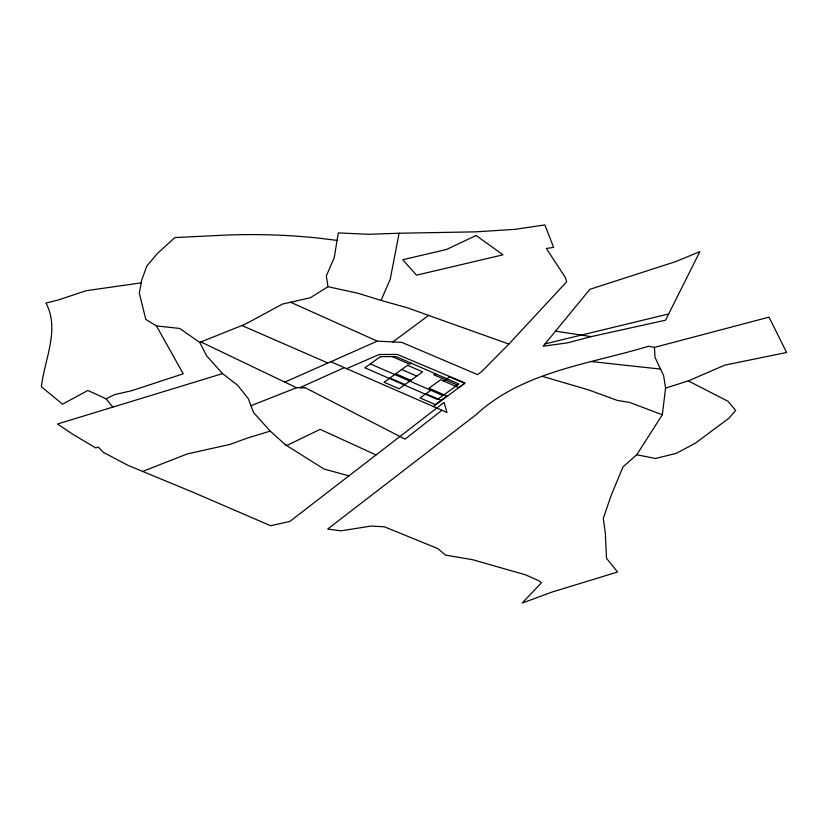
<?xml version="1.0" encoding="UTF-8"?>
<svg xmlns="http://www.w3.org/2000/svg" width="828" height="828" viewBox="0 0 828 828"><rect width="100%" height="100%" fill="white"/><g stroke="black" fill="none" stroke-linecap="round" stroke-linejoin="round"><path stroke-width="1.24" d="M662.317 414.756L665.567 388.073L663.642 375.726L654.979 357.303L654.451 347.387L648.5 346.239C590.002 364.103 522.603 371.368 475.883 414.859L327.691 529.04L340.981 530.841L370.954 526.08L384.337 526.784L437.836 548.591L445.474 555.091L472.664 559.718L525.625 574.849L539.111 580.894L541.44 582.767L522.189 603.074L552.742 591.834L617.564 572.024L606.531 558.32L605.33 532.953L603.301 518.349L611.209 495.247L623.008 466.878L636.773 454.738L662.317 414.756L629.704 402.46L617.326 400.4L588.532 389.884L542.64 376.45M290.597 302.251L377.278 341.146L401.787 342.378L477.611 374.639L481.761 371.503L508.899 344.075L566.714 281.737L565.276 277.339L546.325 248.483L553.632 247.396L544.896 224.926L514.923 229.356L475.582 231.85L399.096 233.237L390.205 279.336L381.046 300.419L358.203 293.329L328.023 286.705L310.241 297.79L282.41 304.104L245.316 324.152L199.745 342.399L179.655 328.437L156.461 325.921L145.811 319.422L139.332 293.298L141.578 280.475L146.794 266.109L157.465 253.43L174.853 237.584L223.094 235.214A365.686 205.013 -0.2 0 1 317.631 237.998L337.068 240.41M545.052 343.879L589.898 289.303L675.834 261.565L699.877 251.619L665.536 320.208L591.161 336.634L567.511 342.844L543.116 346.228L545.052 343.879L668.662 313.967M441.935 410.264L405.047 439.119L304.952 387.587L299.839 387.67L344.282 367.642L447.027 412.489L444.056 402.449L289.883 521.423L270.621 525.728L193.4 492.422L128.102 465.408L103.417 452.409L98.335 447.099L95.655 447.907L72.419 434.017L57.494 424.008L222.566 373.614L237.771 385.403L248.255 398.558L253.554 412.52L270.187 431.109L285.474 444.791L323.996 469.031L348.961 475.852M392.886 341.933L428.583 315.406L508.899 344.075M433.417 406.548L465.098 383.002L397.336 354.425L379.11 354.519L346.611 368.657M411.257 363.202L409.767 364.279L392.161 356.589M435.331 373.718L433.841 374.784L457.449 385.092M431.885 389.491L420.106 397.957L435.145 404.519L446.934 396.063L428.935 388.197L440.713 379.741L458.712 387.597L464.601 383.364L449.552 376.792L443.663 381.025M141.164 282.855L85.915 290.752L58.974 299.777L45.975 303.069C60.123 329.575 44.526 359.186 41.4 386.738L62.535 404.167L87.871 390.464L106.15 398.827L114.554 394.645L131.652 390.712L183.226 373.79L156.461 325.921M284.811 382.122L377.278 341.146M665.567 388.073L688.285 380.921L724.738 365.148L786.6 352.49L769.036 317.145L654.451 347.387M250.977 405.72L296.517 387.721L304.952 387.587M142.902 471.318L187.294 453.93L230.194 444.357L247.189 438.126L270.187 431.109M399.096 233.237L368.75 234.303L338.3 232.896L334.243 257.715L326.294 275.972L328.023 286.705M660.858 369.122L590.592 361.474M555.516 331.148L591.161 336.634M636.773 454.738L655.445 458.505L676.3 453.34L695.489 443.115L728.95 418.171L735.688 410.491L728.019 401.259L688.285 380.921M381.046 300.419L407.655 307.871L428.583 315.406M401.715 369.516L416.763 376.088M395.825 373.749L410.874 380.321M370.344 363.885L442.887 395.556M389.936 377.982L404.985 384.554M425.996 393.724L441.034 400.297M241.89 325.518L327.464 362.819M330.434 361.525L344.282 367.642M376.015 454.965L320.177 429.349L286.695 445.547L285.474 444.791M296.517 387.721L200.873 341.943L199.745 342.399L206.7 355.895L222.566 373.614M106.15 398.827L112.908 407.179M380.414 356.651L364.9 367.798L437.432 399.469L458.94 384.026L396.063 356.568L380.414 356.651M407.614 365.283L384.047 382.215L399.096 388.787L422.653 371.855L407.614 365.283M476.11 235.473L446.437 249.497L402.76 259.744L416.546 275.165L502.989 254.827L476.11 235.473"/></g></svg>
